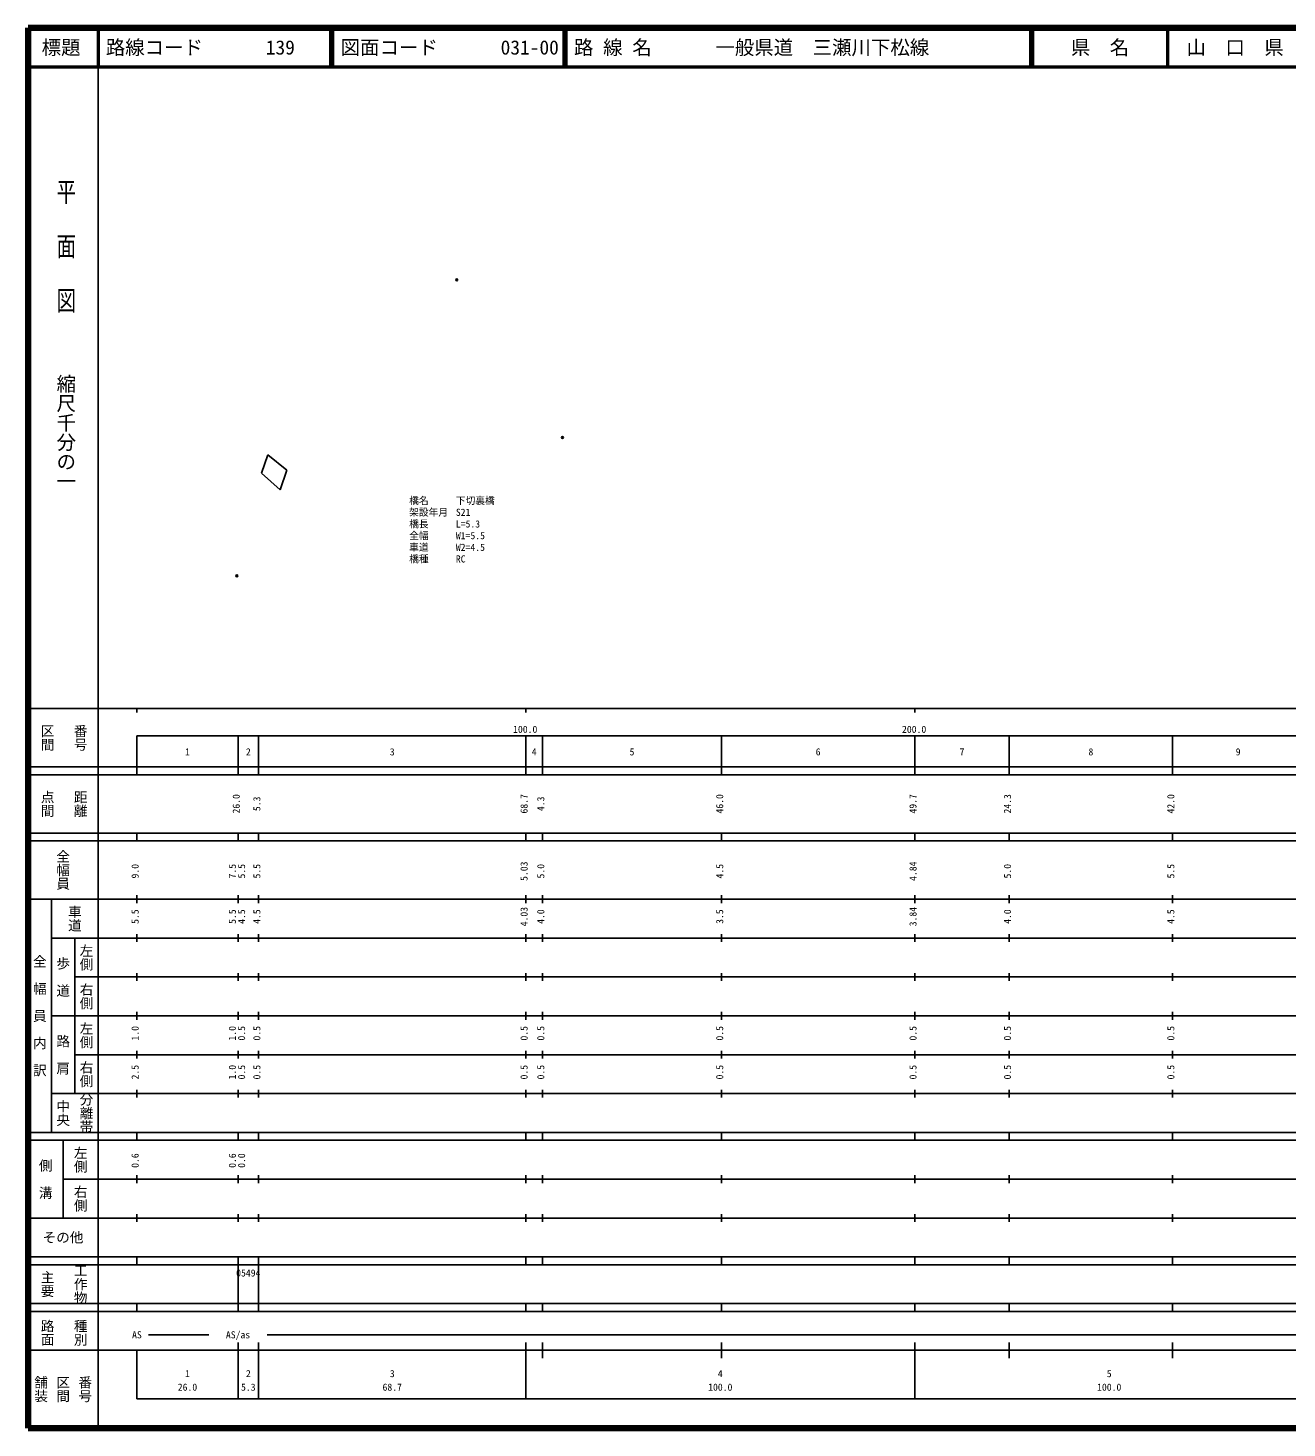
# Model space of a CAD drawing. Units: millimetres on the paper, with parts at other scales. Extents: x 40 to 680, y 20 to 380.
# Drawn here: x 40 to 363.7, y 20 to 380 of the extents above; entities that cross this region are included whole.
import ezdxf
from ezdxf.enums import TextEntityAlignment as Align

# ---------------------------------------------------------------- set-up
doc = ezdxf.new("R2010")
doc.units = ezdxf.units.MM
doc.header["$PDMODE"] = 32
doc.header["$PDSIZE"] = 0.5
doc.layers.add('M-OTRS', color=6, linetype='Continuous')
doc.layers.add('M-TTL-TXT', color=7, linetype='Continuous')
for name, color, linetype, lineweight in [('M-STR-HTXT', 7, 'Continuous', 13), ('M-STR-STR1', 1, 'Continuous', 25), ('M-TTL', 2, 'Continuous', 140), ('M-TTL-BAND', 7, 'Continuous', 25), ('M-TTL-LINE', 7, 'Continuous', 50)]:
    doc.layers.add(name, color=color, linetype=linetype, lineweight=lineweight)
doc.styles.add('@ＭＳ ゴシック', font='')
doc.styles.add('ＭＳ ゴシック', font='')
doc.styles.get('@ＭＳ ゴシック').set_extended_font_data('@MS Gothic')
doc.styles.get('ＭＳ ゴシック').set_extended_font_data('MS Gothic')

msp = doc.modelspace()

# ---------------------------------------------------------------- linework, layer by layer
at = {"layer": 'M-OTRS'}
for p in [(150.223, 315.217), (177.397, 274.706), (93.69, 239.156)]:
    msp.add_point(p, dxfattribs=at)
at = {"layer": 'M-STR-STR1'}
for p, q in [((101.699, 270.228), (99.996, 265.497)), ((101.699, 270.228), (106.59, 266.288)), ((99.996, 265.497), (104.855, 261.253)), ((106.59, 266.288), (104.855, 261.253))]:
    msp.add_line(p, q, dxfattribs=at)
at = {"layer": 'M-TTL'}
for p, q in [((40, 380), (40, 20)), ((680, 380), (40, 380)), ((40, 20), (680, 20))]:
    msp.add_line(p, q, dxfattribs=at)
at = {"layer": 'M-TTL-BAND'}
for p, q in [((58, 370), (58, 20)), ((40, 205), (579, 205)), ((68, 205), (68, 204)), ((168, 205), (168, 204)), ((268, 205), (268, 204)), ((68, 198), (579, 198)), ((68, 198), (68, 188)), ((94, 188), (94, 198)), ((99.3, 188), (99.3, 198)), ((168, 188), (168, 198)), ((172.3, 188), (172.3, 198)), ((218.3, 188), (218.3, 198)), ((268, 188), (268, 198)), ((292.3, 188), (292.3, 198)), ((334.3, 188), (334.3, 198)), ((40, 190), (579, 190)), ((40, 188), (579, 188)), ((40, 173), (579, 173)), ((68, 171), (68, 173)), ((94, 171), (94, 173)), ((99.3, 171), (99.3, 173)), ((168, 171), (168, 173)), ((172.3, 171), (172.3, 173)), ((218.3, 171), (218.3, 173)), ((268, 171), (268, 173)), ((292.3, 171), (292.3, 173)), ((334.3, 171), (334.3, 173)), ((40, 171), (579, 171)), ((40, 156), (579, 156)), ((46, 96), (46, 156)), ((68, 155), (68, 157)), ((94, 155), (94, 157)), ((99.3, 155), (99.3, 157)), ((168, 155), (168, 157)), ((172.3, 155), (172.3, 157)), ((218.3, 155), (218.3, 157)), ((268, 155), (268, 157)), ((292.3, 155), (292.3, 157)), ((334.3, 155), (334.3, 157)), ((46, 146), (579, 146)), ((52, 146), (52, 106)), ((68, 145), (68, 147)), ((94, 145), (94, 147)), ((99.3, 145), (99.3, 147)), ((168, 145), (168, 147)), ((172.3, 145), (172.3, 147)), ((218.3, 145), (218.3, 147)), ((268, 145), (268, 147)), ((292.3, 145), (292.3, 147)), ((334.3, 145), (334.3, 147)), ((68, 135), (68, 137)), ((94, 135), (94, 137)), ((99.3, 135), (99.3, 137)), ((168, 135), (168, 137)), ((172.3, 135), (172.3, 137)), ((218.3, 135), (218.3, 137)), ((268, 135), (268, 137)), ((292.3, 135), (292.3, 137)), ((334.3, 135), (334.3, 137)), ((52, 136), (579, 136)), ((46, 126), (579, 126)), ((68, 125), (68, 127)), ((94, 125), (94, 127)), ((99.3, 125), (99.3, 127)), ((168, 125), (168, 127)), ((172.3, 125), (172.3, 127)), ((218.3, 125), (218.3, 127)), ((268, 125), (268, 127)), ((292.3, 125), (292.3, 127)), ((334.3, 125), (334.3, 127)), ((52, 116), (579, 116)), ((68, 115), (68, 117)), ((94, 115), (94, 117)), ((99.3, 115), (99.3, 117)), ((168, 115), (168, 117)), ((172.3, 115), (172.3, 117)), ((218.3, 115), (218.3, 117)), ((268, 115), (268, 117)), ((292.3, 115), (292.3, 117)), ((334.3, 115), (334.3, 117)), ((46, 106), (579, 106)), ((68, 105), (68, 107)), ((94, 105), (94, 107)), ((99.3, 105), (99.3, 107)), ((168, 105), (168, 107)), ((172.3, 105), (172.3, 107)), ((218.3, 105), (218.3, 107)), ((268, 105), (268, 107)), ((292.3, 105), (292.3, 107)), ((334.3, 105), (334.3, 107)), ((40, 96), (579, 96)), ((40, 94), (579, 94)), ((49, 94), (49, 74)), ((68, 94), (68, 96)), ((94, 94), (94, 96)), ((99.3, 94), (99.3, 96)), ((168, 94), (168, 96)), ((172.3, 94), (172.3, 96)), ((218.3, 94), (218.3, 96)), ((268, 94), (268, 96)), ((292.3, 94), (292.3, 96)), ((334.3, 94), (334.3, 96)), ((49, 84), (579, 84)), ((68, 83), (68, 85)), ((94, 83), (94, 85)), ((99.3, 83), (99.3, 85)), ((168, 83), (168, 85)), ((172.3, 83), (172.3, 85)), ((218.3, 83), (218.3, 85)), ((268, 83), (268, 85)), ((292.3, 83), (292.3, 85)), ((334.3, 83), (334.3, 85)), ((40, 74), (579, 74)), ((68, 73), (68, 75)), ((94, 73), (94, 75)), ((99.3, 73), (99.3, 75)), ((168, 73), (168, 75)), ((172.3, 73), (172.3, 75)), ((218.3, 73), (218.3, 75)), ((268, 73), (268, 75)), ((292.3, 73), (292.3, 75)), ((334.3, 73), (334.3, 75)), ((40, 64), (579, 64)), ((40, 62), (579, 62)), ((68, 62), (68, 64)), ((94, 62), (94, 64)), ((94, 52), (94, 62)), ((99.3, 62), (99.3, 64)), ((99.3, 52), (99.3, 62)), ((168, 62), (168, 64)), ((172.3, 62), (172.3, 64)), ((218.3, 62), (218.3, 64)), ((268, 62), (268, 64)), ((292.3, 62), (292.3, 64)), ((334.3, 62), (334.3, 64)), ((40, 52), (579, 52)), ((68, 50), (68, 52)), ((94, 50), (94, 52)), ((99.3, 50), (99.3, 52)), ((168, 50), (168, 52)), ((172.3, 50), (172.3, 52)), ((218.3, 50), (218.3, 52)), ((268, 50), (268, 52)), ((292.3, 50), (292.3, 52)), ((334.3, 50), (334.3, 52)), ((40, 50), (579, 50)), ((71, 44), (86.5, 44)), ((101.5, 44), (485.8, 44)), ((40, 40), (579, 40)), ((68, 40), (68, 27.5)), ((94, 27.5), (94, 42)), ((99.3, 27.5), (99.3, 42)), ((168, 27.5), (168, 42)), ((172.3, 38), (172.3, 42)), ((218.3, 38), (218.3, 42)), ((268, 27.5), (268, 42)), ((292.3, 38), (292.3, 42)), ((334.3, 38), (334.3, 42)), ((68, 27.5), (579, 27.5))]:
    msp.add_line(p, q, dxfattribs=at)
at = {"layer": 'M-TTL-LINE'}
for p, q in [((58, 380), (58, 370)), ((117.75, 380), (117.75, 370)), ((118.25, 380), (118.25, 370)), ((177.75, 380), (177.75, 370)), ((178.25, 380), (178.25, 370)), ((297.75, 380), (297.75, 370)), ((298.25, 380), (298.25, 370)), ((333, 380), (333, 370)), ((40, 370), (680, 370))]:
    msp.add_line(p, q, dxfattribs=at)

# ---------------------------------------------------------------- texts
at = {"layer": 'M-STR-HTXT', "style": 'ＭＳ ゴシック'}
for s, p in [('橋名', (138.007, 257.006)), ('下切裏橋', (150.007, 257.006)), ('架設年月', (138.007, 254.006)), ('S21', (150.007, 254.006)), ('橋長', (138.007, 251.006)), ('L=5.3', (150.007, 251.006)), ('全幅', (138.007, 248.006)), ('W1=5.5', (150.007, 248.006)), ('車道', (138.007, 245.006)), ('W2=4.5', (150.007, 245.006)), ('橋種', (138.007, 242.006)), ('RC', (150.007, 242.006))]:
    msp.add_text(s, height=1.833, dxfattribs=at).set_placement(p, align=Align.BOTTOM_LEFT)
at = {"layer": 'M-TTL-BAND', "style": '@ＭＳ ゴシック', "width": 1.4}
msp.add_text('平  面  図', height=3.666, rotation=270, dxfattribs=at).set_placement((49.777, 306.475), align=Align.MIDDLE_RIGHT)
at = {"layer": 'M-TTL-BAND', "style": '@ＭＳ ゴシック'}
msp.add_text('縮尺千分の一', height=3.666, rotation=270, dxfattribs=at).set_placement((49.777, 261.03), align=Align.MIDDLE_RIGHT)
for s, p in [('区間', (45, 197.5)), ('番号', (53.5, 197.5)), ('点間', (45, 180.5)), ('距離', (53.5, 180.5)), ('全幅員', (49, 163.5)), ('車道', (52, 151)), ('左側', (55, 141)), ('全\u3000幅\u3000員\u3000内\u3000訳', (43, 126)), ('歩\u3000道', (49, 136)), ('右側', (55, 131)), ('左側', (55, 121)), ('路\u3000肩', (49, 116)), ('右側', (55, 111)), ('分離帯', (55, 101)), ('中央', (49, 101)), ('左側', (53.5, 89)), ('側\u3000溝', (44.5, 84)), ('右側', (53.5, 79)), ('工作物', (53.5, 57)), ('主要', (45, 57)), ('路面', (45, 44.5)), ('種別', (53.5, 44.5)), ('舗装', (43.333, 30)), ('区間', (49, 30)), ('番号', (54.667, 30))]:
    msp.add_text(s, height=2.566, rotation=270, dxfattribs=at).set_placement(p, align=Align.MIDDLE_CENTER)
at = {"layer": 'M-TTL-BAND', "style": 'ＭＳ ゴシック'}
for s, p in [('100.0', (167.844, 198.195)), ('200.0', (267.844, 198.195)), ('1', (81, 192.405)), ('2', (96.65, 192.405)), ('3', (133.65, 192.405)), ('4', (170.15, 192.405)), ('5', (195.3, 192.405)), ('6', (243.15, 192.405)), ('7', (280.15, 192.405)), ('8', (313.3, 192.405)), ('9', (351.15, 192.405)), ('AS', (68, 42.5)), ('AS/as', (94, 42.5)), ('1', (81, 32.523)), ('2', (96.65, 32.523)), ('3', (133.65, 32.523)), ('4', (218, 32.523)), ('5', (318, 32.523)), ('26.0', (81, 29.033)), ('5.3', (96.65, 29.033)), ('68.7', (133.65, 29.033)), ('100.0', (218, 29.033)), ('100.0', (318, 29.033))]:
    msp.add_text(s, height=1.833, dxfattribs=at).set_placement(p, align=Align.BOTTOM_CENTER)
for s, p in [('26.0', (95, 180.5)), ('5.3', (100.3, 180.5)), ('68.7', (169, 180.5)), ('4.3', (173.3, 180.5)), ('46.0', (219.3, 180.5)), ('49.7', (269, 180.5)), ('24.3', (293.3, 180.5)), ('42.0', (335.3, 180.5)), ('9.0', (69, 163.174)), ('7.5', (94, 163.174)), ('5.5', (96.37, 163.174)), ('5.5', (100.3, 163.174)), ('5.03', (169, 163.174)), ('5.0', (173.3, 163.174)), ('4.5', (219.3, 163.174)), ('4.84', (269, 163.174)), ('5.0', (293.3, 163.174)), ('5.5', (335.3, 163.174)), ('5.5', (69, 151.5)), ('5.5', (94, 151.5)), ('4.5', (96.37, 151.5)), ('4.5', (100.3, 151.5)), ('4.03', (169, 151.5)), ('4.0', (173.3, 151.5)), ('3.5', (219.3, 151.5)), ('3.84', (269, 151.5)), ('4.0', (293.3, 151.5)), ('4.5', (335.3, 151.5)), ('1.0', (69, 121.5)), ('1.0', (94, 121.5)), ('0.5', (96.37, 121.5)), ('0.5', (100.3, 121.5)), ('0.5', (169, 121.5)), ('0.5', (173.3, 121.5)), ('0.5', (219.3, 121.5)), ('0.5', (269, 121.5)), ('0.5', (293.3, 121.5)), ('0.5', (335.3, 121.5)), ('2.5', (69, 111.5)), ('1.0', (94, 111.5)), ('0.5', (96.37, 111.5)), ('0.5', (100.3, 111.5)), ('0.5', (169, 111.5)), ('0.5', (173.3, 111.5)), ('0.5', (219.3, 111.5)), ('0.5', (269, 111.5)), ('0.5', (293.3, 111.5)), ('0.5', (335.3, 111.5)), ('0.6', (69, 88.764)), ('0.6', (94, 88.764)), ('0.0', (96.37, 88.764))]:
    msp.add_text(s, height=1.833, rotation=90, dxfattribs=at).set_placement(p, align=Align.BOTTOM_CENTER)
msp.add_text('その他', height=2.566, dxfattribs=at).set_placement((49, 69), align=Align.MIDDLE_CENTER)
msp.add_text('05494', height=1.833, dxfattribs=at).set_placement((93.525, 58.405), align=Align.BOTTOM_LEFT)
at = {"layer": 'M-TTL-TXT', "style": 'ＭＳ ゴシック'}
for s, p in [('標題', (48.5, 375)), ('県\u3000名', (315.625, 375)), ('山\u3000口\u3000県', (350.375, 375))]:
    msp.add_text(s, height=3.666, dxfattribs=at).set_placement(p, align=Align.MIDDLE_CENTER)
for s, p in [('路線コード', (60, 375)), ('139', (101.142, 375)), ('図面コード', (120.38, 375)), ('031-00', (161.521, 375)), ('路 線 名', (180.38, 375)), ('一般県道\u3000三瀬川下松線', (216.734, 375))]:
    msp.add_text(s, height=3.666, dxfattribs=at).set_placement(p, align=Align.MIDDLE_LEFT)

doc.saveas('drawing.dxf')
